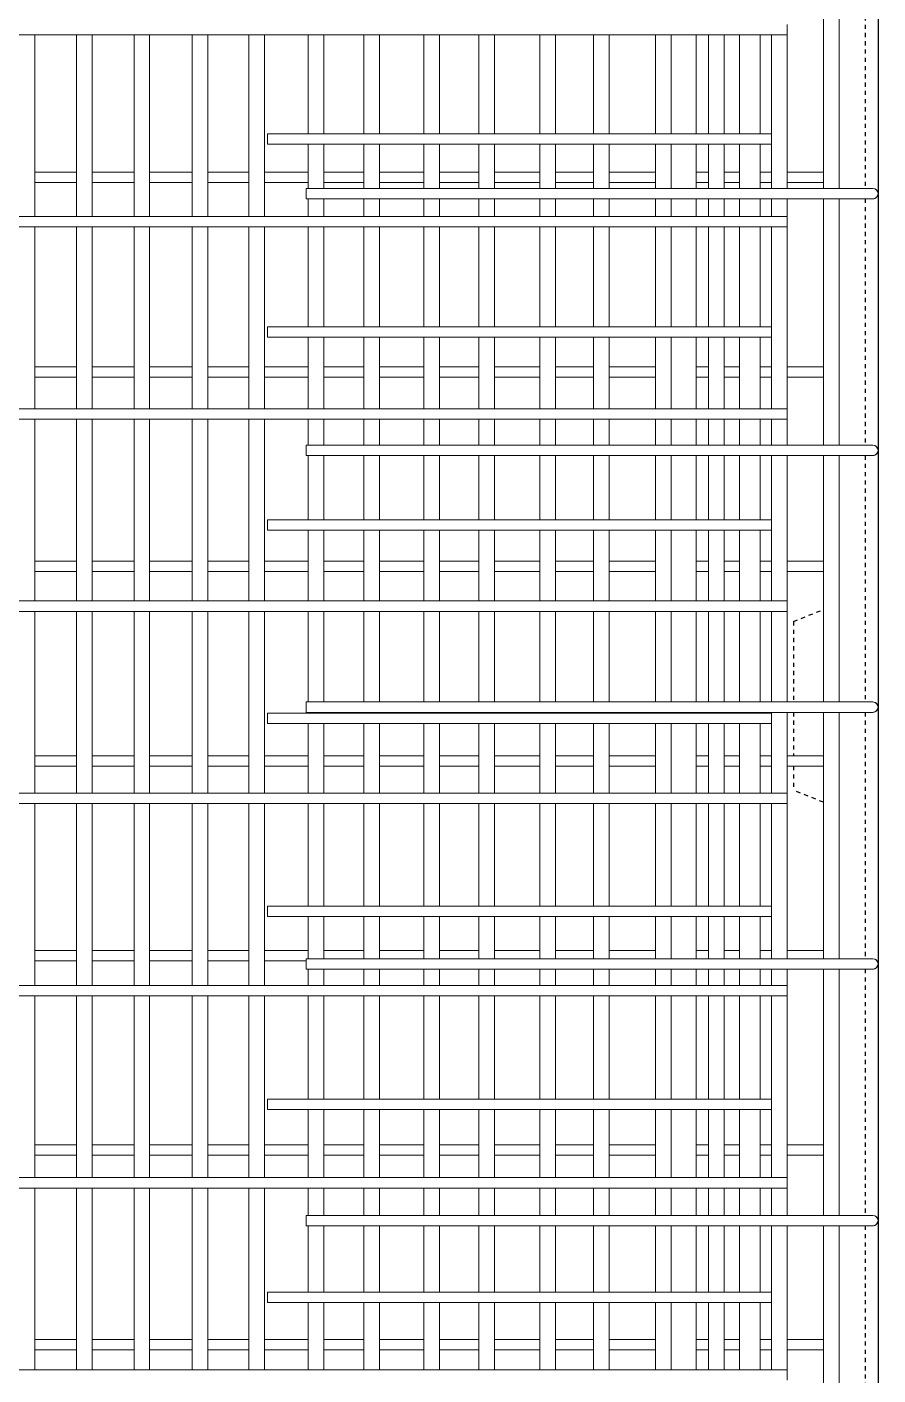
# Model space of a CAD drawing. Header units: millimetres. Extents: x -22025 to -1429, y -2879 to 29261.
# Drawn here: x -19590 to -18935, y 563 to 1601 of the extents above; entities that cross this region are included whole.
import ezdxf

# ---------------------------------------------------------------- set-up
doc = ezdxf.new("R2010")
doc.units = ezdxf.units.MM
doc.linetypes.add('Dash', pattern=[6.36, 3.18, -3.18])
for name, color, linetype, lineweight in [('A-WALL', 113, 'Continuous', 25), ('A-WALL-HDLN', 110, 'Dash', 25), ('S-RBAR', 171, 'Continuous', 18)]:
    doc.layers.add(name, color=color, linetype=linetype, lineweight=lineweight)

msp = doc.modelspace()

# ---------------------------------------------------------------- linework, layer by layer
at = {"layer": 'A-WALL'}
msp.add_line((-18934.5695, 2200), (-18934.5695, -445), dxfattribs=at)
at = {"layer": 'A-WALL-HDLN'}
for p, q in [((-18944.57208, 1666), (-18944.57208, 1476.33333)), ((-18944.57208, 1468.33333), (-18944.57208, 1278.66667)), ((-18944.57208, 1270.66667), (-18944.57208, 1081)), ((-18999.5695, 1142.99023), (-18976.5695, 1152.19023)), ((-18999.5695, 1142.99023), (-18999.5695, 1081)), ((-18999.5695, 1073), (-18999.5695, 1039.53518)), ((-18944.57208, 1073), (-18944.57208, 883.33333)), ((-18999.5695, 1031.53518), (-18999.5695, 1012.99023)), ((-18976.5695, 1003.79023), (-18999.5695, 1012.99023)), ((-18944.57208, 875.33333), (-18944.57208, 685.66667)), ((-18944.57208, 677.66667), (-18944.57208, 488))]:
    msp.add_line(p, q, dxfattribs=at)
at = {"layer": 'S-RBAR'}
for p, q in [((-18976.5695, 1476.33333), (-18976.5695, 1666)), ((-18964.5695, 1476.33333), (-18964.5695, 1666)), ((-19004.5695, 1602.67213), (-19004.5695, 1594.67213)), ((-19004.5695, 1594.67213), (-20178.38411, 1594.67213)), ((-19583.5695, 1454.68852), (-19583.5695, 1594.67213)), ((-19551.49257, 1454.68852), (-19551.49257, 1594.67213)), ((-19539.49257, 1454.68852), (-19539.49257, 1594.67213)), ((-19507.14093, 1454.68852), (-19507.14093, 1594.67213)), ((-19495.14093, 1454.68852), (-19495.14093, 1594.67213)), ((-19462.33873, 1454.68852), (-19462.33873, 1594.67213)), ((-19450.33873, 1454.68852), (-19450.33873, 1594.67213)), ((-19418.71235, 1454.68852), (-19418.71235, 1594.67213)), ((-19406.71235, 1454.68852), (-19406.71235, 1594.67213)), ((-19373.18488, 1518.41066), (-19373.18488, 1594.67213)), ((-19361.18488, 1518.41066), (-19361.18488, 1594.67213)), ((-19330.28378, 1518.41066), (-19330.28378, 1594.67213)), ((-19318.28378, 1518.41066), (-19318.28378, 1594.67213)), ((-19284.03104, 1518.41066), (-19284.03104, 1594.67213)), ((-19272.03104, 1518.41066), (-19272.03104, 1594.67213)), ((-19241.85521, 1518.41066), (-19241.85521, 1594.67213)), ((-19229.85521, 1518.41066), (-19229.85521, 1594.67213)), ((-19194.87719, 1518.41066), (-19194.87719, 1594.67213)), ((-19182.87719, 1518.41066), (-19182.87719, 1594.67213)), ((-19153.42664, 1518.41066), (-19153.42664, 1594.67213)), ((-19141.42664, 1518.41066), (-19141.42664, 1594.67213)), ((-19105.72334, 1518.41066), (-19105.72334, 1594.67213)), ((-19093.72334, 1518.41066), (-19093.72334, 1594.67213)), ((-19074.5695, 1518.41066), (-19074.5695, 1594.67213)), ((-19064.99807, 1518.41066), (-19064.99807, 1594.67213)), ((-19052.99807, 1518.41066), (-19052.99807, 1594.67213)), ((-19041.1607, 1518.41066), (-19041.1607, 1594.67213)), ((-19025.1607, 1518.41066), (-19025.1607, 1594.67213)), ((-19016.5695, 1476.33333), (-19016.5695, 1594.67213)), ((-19004.5695, 1476.33333), (-19004.5695, 1594.67213)), ((-19404.5695, 1518.41066), (-19044.5695, 1518.41066)), ((-19404.5695, 1510.41066), (-19404.5695, 1518.41066)), ((-19016.39903, 1518.41066), (-19044.5695, 1518.41066)), ((-19404.5695, 1510.41066), (-19044.5695, 1510.41066)), ((-19373.18488, 1476.33333), (-19373.18488, 1510.41066)), ((-19361.18488, 1476.33333), (-19361.18488, 1510.41066)), ((-19330.28378, 1476.33333), (-19330.28378, 1510.41066)), ((-19318.28378, 1476.33333), (-19318.28378, 1510.41066)), ((-19284.03104, 1476.33333), (-19284.03104, 1510.41066)), ((-19272.03104, 1476.33333), (-19272.03104, 1510.41066)), ((-19241.85521, 1476.33333), (-19241.85521, 1510.41066)), ((-19229.85521, 1476.33333), (-19229.85521, 1510.41066)), ((-19194.87719, 1476.33333), (-19194.87719, 1510.41066)), ((-19182.87719, 1476.33333), (-19182.87719, 1510.41066)), ((-19153.42664, 1476.33333), (-19153.42664, 1510.41066)), ((-19141.42664, 1476.33333), (-19141.42664, 1510.41066)), ((-19105.72334, 1476.33333), (-19105.72334, 1510.41066)), ((-19093.72334, 1476.33333), (-19093.72334, 1510.41066)), ((-19074.5695, 1476.33333), (-19074.5695, 1510.41066)), ((-19064.99807, 1476.33333), (-19064.99807, 1510.41066)), ((-19052.99807, 1476.33333), (-19052.99807, 1510.41066)), ((-19016.39903, 1510.41066), (-19044.5695, 1510.41066)), ((-19041.1607, 1476.33333), (-19041.1607, 1510.41066)), ((-19025.1607, 1476.33333), (-19025.1607, 1510.41066)), ((-19551.49257, 1488.88552), (-19583.5695, 1488.88552)), ((-19507.14093, 1488.88552), (-19539.49257, 1488.88552)), ((-19462.33873, 1488.88552), (-19495.14093, 1488.88552)), ((-19418.71235, 1488.88552), (-19450.33873, 1488.88552)), ((-19373.18488, 1488.88552), (-19406.71235, 1488.88552)), ((-19330.28378, 1488.88552), (-19361.18488, 1488.88552)), ((-19284.03104, 1488.88552), (-19318.28378, 1488.88552)), ((-19241.85521, 1488.88552), (-19272.03104, 1488.88552)), ((-19194.87719, 1488.88552), (-19229.85521, 1488.88552)), ((-19153.42664, 1488.88552), (-19182.87719, 1488.88552)), ((-19105.72334, 1488.88552), (-19141.42664, 1488.88552)), ((-19064.99807, 1488.88552), (-19074.5695, 1488.88552)), ((-19041.1607, 1488.88552), (-19052.99807, 1488.88552)), ((-19016.5695, 1488.88552), (-19025.1607, 1488.88552)), ((-18976.5695, 1488.88552), (-19004.5695, 1488.88552)), ((-19551.49257, 1480.88552), (-19583.5695, 1480.88552)), ((-19507.14093, 1480.88552), (-19539.49257, 1480.88552)), ((-19462.33873, 1480.88552), (-19495.14093, 1480.88552)), ((-19418.71235, 1480.88552), (-19450.33873, 1480.88552)), ((-19373.18488, 1480.88552), (-19406.71235, 1480.88552)), ((-19374.5695, 1476.33333), (-18958.5695, 1476.33333)), ((-19374.5695, 1468.33333), (-19374.5695, 1476.33333)), ((-19330.28378, 1480.88552), (-19361.18488, 1480.88552)), ((-19284.03104, 1480.88552), (-19318.28378, 1480.88552)), ((-19241.85521, 1480.88552), (-19272.03104, 1480.88552)), ((-19194.87719, 1480.88552), (-19229.85521, 1480.88552)), ((-19153.42664, 1480.88552), (-19182.87719, 1480.88552)), ((-19105.72334, 1480.88552), (-19141.42664, 1480.88552)), ((-19064.99807, 1480.88552), (-19074.5695, 1480.88552)), ((-19041.1607, 1480.88552), (-19052.99807, 1480.88552)), ((-19016.5695, 1480.88552), (-19025.1607, 1480.88552)), ((-18976.5695, 1480.88552), (-19004.5695, 1480.88552)), ((-18938.5695, 1476.33333), (-18958.5695, 1476.33333)), ((-19374.5695, 1468.33333), (-18958.5695, 1468.33333)), ((-19373.18488, 1454.68852), (-19373.18488, 1468.33333)), ((-19361.18488, 1454.68852), (-19361.18488, 1468.33333)), ((-19330.28378, 1454.68852), (-19330.28378, 1468.33333)), ((-19318.28378, 1454.68852), (-19318.28378, 1468.33333)), ((-19284.03104, 1454.68852), (-19284.03104, 1468.33333)), ((-19272.03104, 1454.68852), (-19272.03104, 1468.33333)), ((-19241.85521, 1454.68852), (-19241.85521, 1468.33333)), ((-19229.85521, 1454.68852), (-19229.85521, 1468.33333)), ((-19194.87719, 1454.68852), (-19194.87719, 1468.33333)), ((-19182.87719, 1454.68852), (-19182.87719, 1468.33333)), ((-19153.42664, 1454.68852), (-19153.42664, 1468.33333)), ((-19141.42664, 1454.68852), (-19141.42664, 1468.33333)), ((-19105.72334, 1454.68852), (-19105.72334, 1468.33333)), ((-19093.72334, 1454.68852), (-19093.72334, 1468.33333)), ((-19074.5695, 1454.68852), (-19074.5695, 1468.33333)), ((-19064.99807, 1454.68852), (-19064.99807, 1468.33333)), ((-19052.99807, 1454.68852), (-19052.99807, 1468.33333)), ((-19041.1607, 1454.68852), (-19041.1607, 1468.33333)), ((-19025.1607, 1454.68852), (-19025.1607, 1468.33333)), ((-19016.5695, 1454.68852), (-19016.5695, 1468.33333)), ((-19004.5695, 1454.68852), (-19004.5695, 1468.33333)), ((-18976.5695, 1278.66667), (-18976.5695, 1468.33333)), ((-18964.5695, 1278.66667), (-18964.5695, 1468.33333)), ((-18938.5695, 1468.33333), (-18958.5695, 1468.33333)), ((-19004.5695, 1454.68852), (-20178.38411, 1454.68852)), ((-19004.5695, 1454.68852), (-19004.5695, 1446.68852)), ((-19004.5695, 1446.68852), (-20178.38411, 1446.68852)), ((-19583.5695, 1306.70492), (-19583.5695, 1446.68852)), ((-19551.49257, 1306.70492), (-19551.49257, 1446.68852)), ((-19539.49257, 1306.70492), (-19539.49257, 1446.68852)), ((-19507.14093, 1306.70492), (-19507.14093, 1446.68852)), ((-19495.14093, 1306.70492), (-19495.14093, 1446.68852)), ((-19462.33873, 1306.70492), (-19462.33873, 1446.68852)), ((-19450.33873, 1306.70492), (-19450.33873, 1446.68852)), ((-19418.71235, 1306.70492), (-19418.71235, 1446.68852)), ((-19406.71235, 1306.70492), (-19406.71235, 1446.68852)), ((-19373.18488, 1369.76953), (-19373.18488, 1446.68852)), ((-19361.18488, 1369.76953), (-19361.18488, 1446.68852)), ((-19330.28378, 1369.76953), (-19330.28378, 1446.68852)), ((-19318.28378, 1369.76953), (-19318.28378, 1446.68852)), ((-19284.03104, 1369.76953), (-19284.03104, 1446.68852)), ((-19272.03104, 1369.76953), (-19272.03104, 1446.68852)), ((-19241.85521, 1369.76953), (-19241.85521, 1446.68852)), ((-19229.85521, 1369.76953), (-19229.85521, 1446.68852)), ((-19194.87719, 1369.76953), (-19194.87719, 1446.68852)), ((-19182.87719, 1369.76953), (-19182.87719, 1446.68852)), ((-19153.42664, 1369.76953), (-19153.42664, 1446.68852)), ((-19141.42664, 1369.76953), (-19141.42664, 1446.68852)), ((-19105.72334, 1369.76953), (-19105.72334, 1446.68852)), ((-19093.72334, 1369.76953), (-19093.72334, 1446.68852)), ((-19074.5695, 1369.76953), (-19074.5695, 1446.68852)), ((-19064.99807, 1369.76953), (-19064.99807, 1446.68852)), ((-19052.99807, 1369.76953), (-19052.99807, 1446.68852)), ((-19041.1607, 1369.76953), (-19041.1607, 1446.68852)), ((-19025.1607, 1369.76953), (-19025.1607, 1446.68852)), ((-19016.5695, 1306.70492), (-19016.5695, 1446.68852)), ((-19004.5695, 1306.70492), (-19004.5695, 1446.68852)), ((-19404.5695, 1369.76953), (-19044.5695, 1369.76953)), ((-19404.5695, 1361.76953), (-19404.5695, 1369.76953)), ((-19404.5695, 1361.76953), (-19044.5695, 1361.76953)), ((-19373.18488, 1306.70492), (-19373.18488, 1361.76953)), ((-19361.18488, 1306.70492), (-19361.18488, 1361.76953)), ((-19330.28378, 1306.70492), (-19330.28378, 1361.76953)), ((-19318.28378, 1306.70492), (-19318.28378, 1361.76953)), ((-19284.03104, 1306.70492), (-19284.03104, 1361.76953)), ((-19272.03104, 1306.70492), (-19272.03104, 1361.76953)), ((-19241.85521, 1306.70492), (-19241.85521, 1361.76953)), ((-19229.85521, 1306.70492), (-19229.85521, 1361.76953)), ((-19194.87719, 1306.70492), (-19194.87719, 1361.76953)), ((-19182.87719, 1306.70492), (-19182.87719, 1361.76953)), ((-19153.42664, 1306.70492), (-19153.42664, 1361.76953)), ((-19141.42664, 1306.70492), (-19141.42664, 1361.76953)), ((-19105.72334, 1306.70492), (-19105.72334, 1361.76953)), ((-19093.72334, 1306.70492), (-19093.72334, 1361.76953)), ((-19074.5695, 1306.70492), (-19074.5695, 1361.76953)), ((-19064.99807, 1306.70492), (-19064.99807, 1361.76953)), ((-19052.99807, 1306.70492), (-19052.99807, 1361.76953)), ((-19016.39903, 1369.76953), (-19044.5695, 1369.76953)), ((-19016.39903, 1361.76953), (-19044.5695, 1361.76953)), ((-19041.1607, 1306.70492), (-19041.1607, 1361.76953)), ((-19025.1607, 1306.70492), (-19025.1607, 1361.76953)), ((-19551.49257, 1339.10207), (-19583.5695, 1339.10207)), ((-19507.14093, 1339.10207), (-19539.49257, 1339.10207)), ((-19462.33873, 1339.10207), (-19495.14093, 1339.10207)), ((-19418.71235, 1339.10207), (-19450.33873, 1339.10207)), ((-19373.18488, 1339.10207), (-19406.71235, 1339.10207)), ((-19330.28378, 1339.10207), (-19361.18488, 1339.10207)), ((-19284.03104, 1339.10207), (-19318.28378, 1339.10207)), ((-19241.85521, 1339.10207), (-19272.03104, 1339.10207)), ((-19194.87719, 1339.10207), (-19229.85521, 1339.10207)), ((-19153.42664, 1339.10207), (-19182.87719, 1339.10207)), ((-19105.72334, 1339.10207), (-19141.42664, 1339.10207)), ((-19064.99807, 1339.10207), (-19074.5695, 1339.10207)), ((-19041.1607, 1339.10207), (-19052.99807, 1339.10207)), ((-19016.5695, 1339.10207), (-19025.1607, 1339.10207)), ((-18976.5695, 1339.10207), (-19004.5695, 1339.10207)), ((-19551.49257, 1331.10207), (-19583.5695, 1331.10207)), ((-19507.14093, 1331.10207), (-19539.49257, 1331.10207)), ((-19462.33873, 1331.10207), (-19495.14093, 1331.10207)), ((-19418.71235, 1331.10207), (-19450.33873, 1331.10207)), ((-19373.18488, 1331.10207), (-19406.71235, 1331.10207)), ((-19330.28378, 1331.10207), (-19361.18488, 1331.10207)), ((-19284.03104, 1331.10207), (-19318.28378, 1331.10207)), ((-19241.85521, 1331.10207), (-19272.03104, 1331.10207)), ((-19194.87719, 1331.10207), (-19229.85521, 1331.10207)), ((-19153.42664, 1331.10207), (-19182.87719, 1331.10207)), ((-19105.72334, 1331.10207), (-19141.42664, 1331.10207)), ((-19064.99807, 1331.10207), (-19074.5695, 1331.10207)), ((-19041.1607, 1331.10207), (-19052.99807, 1331.10207)), ((-19016.5695, 1331.10207), (-19025.1607, 1331.10207)), ((-18976.5695, 1331.10207), (-19004.5695, 1331.10207)), ((-19004.5695, 1306.70492), (-20178.38411, 1306.70492)), ((-19004.5695, 1298.70492), (-20178.38411, 1298.70492)), ((-19583.5695, 1158.72131), (-19583.5695, 1298.70492)), ((-19551.49257, 1158.72131), (-19551.49257, 1298.70492)), ((-19539.49257, 1158.72131), (-19539.49257, 1298.70492)), ((-19507.14093, 1158.72131), (-19507.14093, 1298.70492)), ((-19495.14093, 1158.72131), (-19495.14093, 1298.70492)), ((-19462.33873, 1158.72131), (-19462.33873, 1298.70492)), ((-19450.33873, 1158.72131), (-19450.33873, 1298.70492)), ((-19418.71235, 1158.72131), (-19418.71235, 1298.70492)), ((-19406.71235, 1158.72131), (-19406.71235, 1298.70492)), ((-19373.18488, 1278.66667), (-19373.18488, 1298.70492)), ((-19361.18488, 1278.66667), (-19361.18488, 1298.70492)), ((-19330.28378, 1278.66667), (-19330.28378, 1298.70492)), ((-19318.28378, 1278.66667), (-19318.28378, 1298.70492)), ((-19284.03104, 1278.66667), (-19284.03104, 1298.70492)), ((-19272.03104, 1278.66667), (-19272.03104, 1298.70492)), ((-19241.85521, 1278.66667), (-19241.85521, 1298.70492)), ((-19229.85521, 1278.66667), (-19229.85521, 1298.70492)), ((-19194.87719, 1278.66667), (-19194.87719, 1298.70492)), ((-19182.87719, 1278.66667), (-19182.87719, 1298.70492)), ((-19153.42664, 1278.66667), (-19153.42664, 1298.70492)), ((-19141.42664, 1278.66667), (-19141.42664, 1298.70492)), ((-19105.72334, 1278.66667), (-19105.72334, 1298.70492)), ((-19093.72334, 1278.66667), (-19093.72334, 1298.70492)), ((-19074.5695, 1278.66667), (-19074.5695, 1298.70492)), ((-19064.99807, 1278.66667), (-19064.99807, 1298.70492)), ((-19052.99807, 1278.66667), (-19052.99807, 1298.70492)), ((-19041.1607, 1278.66667), (-19041.1607, 1298.70492)), ((-19025.1607, 1278.66667), (-19025.1607, 1298.70492)), ((-19016.5695, 1278.66667), (-19016.5695, 1298.70492)), ((-19004.5695, 1306.70492), (-19004.5695, 1298.70492)), ((-19004.5695, 1278.66667), (-19004.5695, 1298.70492)), ((-19374.5695, 1278.66667), (-18958.5695, 1278.66667)), ((-19374.5695, 1270.66667), (-19374.5695, 1278.66667)), ((-18938.5695, 1278.66667), (-18958.5695, 1278.66667)), ((-19374.5695, 1270.66667), (-18958.5695, 1270.66667)), ((-19373.18488, 1221.1284), (-19373.18488, 1270.66667)), ((-19361.18488, 1221.1284), (-19361.18488, 1270.66667)), ((-19330.28378, 1221.1284), (-19330.28378, 1270.66667)), ((-19318.28378, 1221.1284), (-19318.28378, 1270.66667)), ((-19284.03104, 1221.1284), (-19284.03104, 1270.66667)), ((-19272.03104, 1221.1284), (-19272.03104, 1270.66667)), ((-19241.85521, 1221.1284), (-19241.85521, 1270.66667)), ((-19229.85521, 1221.1284), (-19229.85521, 1270.66667)), ((-19194.87719, 1221.1284), (-19194.87719, 1270.66667)), ((-19182.87719, 1221.1284), (-19182.87719, 1270.66667)), ((-19153.42664, 1221.1284), (-19153.42664, 1270.66667)), ((-19141.42664, 1221.1284), (-19141.42664, 1270.66667)), ((-19105.72334, 1221.1284), (-19105.72334, 1270.66667)), ((-19093.72334, 1221.1284), (-19093.72334, 1270.66667)), ((-19074.5695, 1221.1284), (-19074.5695, 1270.66667)), ((-19064.99807, 1221.1284), (-19064.99807, 1270.66667)), ((-19052.99807, 1221.1284), (-19052.99807, 1270.66667)), ((-19041.1607, 1221.1284), (-19041.1607, 1270.66667)), ((-19025.1607, 1221.1284), (-19025.1607, 1270.66667)), ((-19016.5695, 1158.72131), (-19016.5695, 1270.66667)), ((-19004.5695, 1158.72131), (-19004.5695, 1270.66667)), ((-18976.5695, 1081), (-18976.5695, 1270.66667)), ((-18964.5695, 1081), (-18964.5695, 1270.66667)), ((-18938.5695, 1270.66667), (-18958.5695, 1270.66667)), ((-19404.5695, 1221.1284), (-19044.5695, 1221.1284)), ((-19404.5695, 1213.1284), (-19404.5695, 1221.1284)), ((-19016.39903, 1221.1284), (-19044.5695, 1221.1284)), ((-19404.5695, 1213.1284), (-19044.5695, 1213.1284)), ((-19373.18488, 1158.72131), (-19373.18488, 1213.1284)), ((-19361.18488, 1158.72131), (-19361.18488, 1213.1284)), ((-19330.28378, 1158.72131), (-19330.28378, 1213.1284)), ((-19318.28378, 1158.72131), (-19318.28378, 1213.1284)), ((-19284.03104, 1158.72131), (-19284.03104, 1213.1284)), ((-19272.03104, 1158.72131), (-19272.03104, 1213.1284)), ((-19241.85521, 1158.72131), (-19241.85521, 1213.1284)), ((-19229.85521, 1158.72131), (-19229.85521, 1213.1284)), ((-19194.87719, 1158.72131), (-19194.87719, 1213.1284)), ((-19182.87719, 1158.72131), (-19182.87719, 1213.1284)), ((-19153.42664, 1158.72131), (-19153.42664, 1213.1284)), ((-19141.42664, 1158.72131), (-19141.42664, 1213.1284)), ((-19105.72334, 1158.72131), (-19105.72334, 1213.1284)), ((-19093.72334, 1158.72131), (-19093.72334, 1213.1284)), ((-19074.5695, 1158.72131), (-19074.5695, 1213.1284)), ((-19064.99807, 1158.72131), (-19064.99807, 1213.1284)), ((-19052.99807, 1158.72131), (-19052.99807, 1213.1284)), ((-19016.39903, 1213.1284), (-19044.5695, 1213.1284)), ((-19041.1607, 1158.72131), (-19041.1607, 1213.1284)), ((-19025.1607, 1158.72131), (-19025.1607, 1213.1284)), ((-19551.49257, 1189.31863), (-19583.5695, 1189.31863)), ((-19507.14093, 1189.31863), (-19539.49257, 1189.31863)), ((-19462.33873, 1189.31863), (-19495.14093, 1189.31863)), ((-19418.71235, 1189.31863), (-19450.33873, 1189.31863)), ((-19373.18488, 1189.31863), (-19406.71235, 1189.31863)), ((-19330.28378, 1189.31863), (-19361.18488, 1189.31863)), ((-19284.03104, 1189.31863), (-19318.28378, 1189.31863)), ((-19241.85521, 1189.31863), (-19272.03104, 1189.31863)), ((-19194.87719, 1189.31863), (-19229.85521, 1189.31863)), ((-19153.42664, 1189.31863), (-19182.87719, 1189.31863)), ((-19105.72334, 1189.31863), (-19141.42664, 1189.31863)), ((-19064.99807, 1189.31863), (-19074.5695, 1189.31863)), ((-19041.1607, 1189.31863), (-19052.99807, 1189.31863)), ((-19016.5695, 1189.31863), (-19025.1607, 1189.31863)), ((-18976.5695, 1189.31863), (-19004.5695, 1189.31863)), ((-19551.49257, 1181.31863), (-19583.5695, 1181.31863)), ((-19507.14093, 1181.31863), (-19539.49257, 1181.31863)), ((-19462.33873, 1181.31863), (-19495.14093, 1181.31863)), ((-19418.71235, 1181.31863), (-19450.33873, 1181.31863)), ((-19373.18488, 1181.31863), (-19406.71235, 1181.31863)), ((-19330.28378, 1181.31863), (-19361.18488, 1181.31863)), ((-19284.03104, 1181.31863), (-19318.28378, 1181.31863)), ((-19241.85521, 1181.31863), (-19272.03104, 1181.31863)), ((-19194.87719, 1181.31863), (-19229.85521, 1181.31863)), ((-19153.42664, 1181.31863), (-19182.87719, 1181.31863)), ((-19105.72334, 1181.31863), (-19141.42664, 1181.31863)), ((-19064.99807, 1181.31863), (-19074.5695, 1181.31863)), ((-19041.1607, 1181.31863), (-19052.99807, 1181.31863)), ((-19016.5695, 1181.31863), (-19025.1607, 1181.31863)), ((-18976.5695, 1181.31863), (-19004.5695, 1181.31863)), ((-19004.5695, 1158.72131), (-20178.38411, 1158.72131)), ((-19004.5695, 1158.72131), (-19004.5695, 1150.72131)), ((-19004.5695, 1150.72131), (-20178.38411, 1150.72131)), ((-19583.5695, 1010.7377), (-19583.5695, 1150.72131)), ((-19551.49257, 1010.7377), (-19551.49257, 1150.72131)), ((-19539.49257, 1010.7377), (-19539.49257, 1150.72131)), ((-19507.14093, 1010.7377), (-19507.14093, 1150.72131)), ((-19495.14093, 1010.7377), (-19495.14093, 1150.72131)), ((-19462.33873, 1010.7377), (-19462.33873, 1150.72131)), ((-19450.33873, 1010.7377), (-19450.33873, 1150.72131)), ((-19418.71235, 1010.7377), (-19418.71235, 1150.72131)), ((-19406.71235, 1010.7377), (-19406.71235, 1150.72131)), ((-19373.18488, 1081), (-19373.18488, 1150.72131)), ((-19361.18488, 1081), (-19361.18488, 1150.72131)), ((-19330.28378, 1081), (-19330.28378, 1150.72131)), ((-19318.28378, 1081), (-19318.28378, 1150.72131)), ((-19284.03104, 1081), (-19284.03104, 1150.72131)), ((-19272.03104, 1081), (-19272.03104, 1150.72131)), ((-19241.85521, 1081), (-19241.85521, 1150.72131)), ((-19229.85521, 1081), (-19229.85521, 1150.72131)), ((-19194.87719, 1081), (-19194.87719, 1150.72131)), ((-19182.87719, 1081), (-19182.87719, 1150.72131)), ((-19153.42664, 1081), (-19153.42664, 1150.72131)), ((-19141.42664, 1081), (-19141.42664, 1150.72131)), ((-19105.72334, 1081), (-19105.72334, 1150.72131)), ((-19093.72334, 1081), (-19093.72334, 1150.72131)), ((-19074.5695, 1081), (-19074.5695, 1150.72131)), ((-19064.99807, 1081), (-19064.99807, 1150.72131)), ((-19052.99807, 1081), (-19052.99807, 1150.72131)), ((-19041.1607, 1081), (-19041.1607, 1150.72131)), ((-19025.1607, 1081), (-19025.1607, 1150.72131)), ((-19016.5695, 1081), (-19016.5695, 1150.72131)), ((-19004.5695, 1081), (-19004.5695, 1150.72131)), ((-19374.5695, 1081), (-18958.5695, 1081)), ((-19374.5695, 1073), (-19374.5695, 1081)), ((-18938.5695, 1081), (-18958.5695, 1081)), ((-19404.5695, 1072.48728), (-19044.5695, 1072.48728)), ((-19404.5695, 1064.48728), (-19404.5695, 1072.48728)), ((-19374.5695, 1073), (-18958.5695, 1073)), ((-19016.39903, 1072.48728), (-19044.5695, 1072.48728)), ((-19016.5695, 1010.7377), (-19016.5695, 1073)), ((-19004.5695, 1010.7377), (-19004.5695, 1073)), ((-18976.5695, 883.33333), (-18976.5695, 1073)), ((-18964.5695, 883.33333), (-18964.5695, 1073)), ((-18938.5695, 1073), (-18958.5695, 1073)), ((-19404.5695, 1064.48728), (-19044.5695, 1064.48728)), ((-19373.18488, 1010.7377), (-19373.18488, 1064.48728)), ((-19361.18488, 1010.7377), (-19361.18488, 1064.48728)), ((-19330.28378, 1010.7377), (-19330.28378, 1064.48728)), ((-19318.28378, 1010.7377), (-19318.28378, 1064.48728)), ((-19284.03104, 1010.7377), (-19284.03104, 1064.48728)), ((-19272.03104, 1010.7377), (-19272.03104, 1064.48728)), ((-19241.85521, 1010.7377), (-19241.85521, 1064.48728)), ((-19229.85521, 1010.7377), (-19229.85521, 1064.48728)), ((-19194.87719, 1010.7377), (-19194.87719, 1064.48728)), ((-19182.87719, 1010.7377), (-19182.87719, 1064.48728)), ((-19153.42664, 1010.7377), (-19153.42664, 1064.48728)), ((-19141.42664, 1010.7377), (-19141.42664, 1064.48728)), ((-19105.72334, 1010.7377), (-19105.72334, 1064.48728)), ((-19093.72334, 1010.7377), (-19093.72334, 1064.48728)), ((-19074.5695, 1010.7377), (-19074.5695, 1064.48728)), ((-19064.99807, 1010.7377), (-19064.99807, 1064.48728)), ((-19052.99807, 1010.7377), (-19052.99807, 1064.48728)), ((-19016.39903, 1064.48728), (-19044.5695, 1064.48728)), ((-19041.1607, 1010.7377), (-19041.1607, 1064.48728)), ((-19025.1607, 1010.7377), (-19025.1607, 1064.48728)), ((-19551.49257, 1039.53518), (-19583.5695, 1039.53518)), ((-19507.14093, 1039.53518), (-19539.49257, 1039.53518)), ((-19462.33873, 1039.53518), (-19495.14093, 1039.53518)), ((-19418.71235, 1039.53518), (-19450.33873, 1039.53518)), ((-19373.18488, 1039.53518), (-19406.71235, 1039.53518)), ((-19330.28378, 1039.53518), (-19361.18488, 1039.53518)), ((-19284.03104, 1039.53518), (-19318.28378, 1039.53518)), ((-19241.85521, 1039.53518), (-19272.03104, 1039.53518)), ((-19194.87719, 1039.53518), (-19229.85521, 1039.53518)), ((-19153.42664, 1039.53518), (-19182.87719, 1039.53518)), ((-19105.72334, 1039.53518), (-19141.42664, 1039.53518)), ((-19064.99807, 1039.53518), (-19074.5695, 1039.53518)), ((-19041.1607, 1039.53518), (-19052.99807, 1039.53518)), ((-19016.5695, 1039.53518), (-19025.1607, 1039.53518)), ((-18976.5695, 1039.53518), (-19004.5695, 1039.53518)), ((-19551.49257, 1031.53518), (-19583.5695, 1031.53518)), ((-19507.14093, 1031.53518), (-19539.49257, 1031.53518)), ((-19462.33873, 1031.53518), (-19495.14093, 1031.53518)), ((-19418.71235, 1031.53518), (-19450.33873, 1031.53518)), ((-19373.18488, 1031.53518), (-19406.71235, 1031.53518)), ((-19330.28378, 1031.53518), (-19361.18488, 1031.53518)), ((-19284.03104, 1031.53518), (-19318.28378, 1031.53518)), ((-19241.85521, 1031.53518), (-19272.03104, 1031.53518)), ((-19194.87719, 1031.53518), (-19229.85521, 1031.53518)), ((-19153.42664, 1031.53518), (-19182.87719, 1031.53518)), ((-19105.72334, 1031.53518), (-19141.42664, 1031.53518)), ((-19064.99807, 1031.53518), (-19074.5695, 1031.53518)), ((-19041.1607, 1031.53518), (-19052.99807, 1031.53518)), ((-19016.5695, 1031.53518), (-19025.1607, 1031.53518)), ((-18976.5695, 1031.53518), (-19004.5695, 1031.53518)), ((-19004.5695, 1010.7377), (-20178.38411, 1010.7377)), ((-19004.5695, 1010.7377), (-19004.5695, 1002.7377)), ((-19004.5695, 1002.7377), (-20178.38411, 1002.7377)), ((-19583.5695, 862.7541), (-19583.5695, 1002.7377)), ((-19551.49257, 862.7541), (-19551.49257, 1002.7377)), ((-19539.49257, 862.7541), (-19539.49257, 1002.7377)), ((-19507.14093, 862.7541), (-19507.14093, 1002.7377)), ((-19495.14093, 862.7541), (-19495.14093, 1002.7377)), ((-19462.33873, 862.7541), (-19462.33873, 1002.7377)), ((-19450.33873, 862.7541), (-19450.33873, 1002.7377)), ((-19418.71235, 862.7541), (-19418.71235, 1002.7377)), ((-19406.71235, 862.7541), (-19406.71235, 1002.7377)), ((-19373.18488, 923.84615), (-19373.18488, 1002.7377)), ((-19361.18488, 923.84615), (-19361.18488, 1002.7377)), ((-19330.28378, 923.84615), (-19330.28378, 1002.7377)), ((-19318.28378, 923.84615), (-19318.28378, 1002.7377)), ((-19284.03104, 923.84615), (-19284.03104, 1002.7377)), ((-19272.03104, 923.84615), (-19272.03104, 1002.7377)), ((-19241.85521, 923.84615), (-19241.85521, 1002.7377)), ((-19229.85521, 923.84615), (-19229.85521, 1002.7377)), ((-19194.87719, 923.84615), (-19194.87719, 1002.7377)), ((-19182.87719, 923.84615), (-19182.87719, 1002.7377)), ((-19153.42664, 923.84615), (-19153.42664, 1002.7377)), ((-19141.42664, 923.84615), (-19141.42664, 1002.7377)), ((-19105.72334, 923.84615), (-19105.72334, 1002.7377)), ((-19093.72334, 923.84615), (-19093.72334, 1002.7377)), ((-19074.5695, 923.84615), (-19074.5695, 1002.7377)), ((-19064.99807, 923.84615), (-19064.99807, 1002.7377)), ((-19052.99807, 923.84615), (-19052.99807, 1002.7377)), ((-19041.1607, 923.84615), (-19041.1607, 1002.7377)), ((-19025.1607, 923.84615), (-19025.1607, 1002.7377)), ((-19016.5695, 883.33333), (-19016.5695, 1002.7377)), ((-19004.5695, 883.33333), (-19004.5695, 1002.7377)), ((-19404.5695, 923.84615), (-19044.5695, 923.84615)), ((-19404.5695, 915.84615), (-19404.5695, 923.84615)), ((-19016.39903, 923.84615), (-19044.5695, 923.84615)), ((-19404.5695, 915.84615), (-19044.5695, 915.84615)), ((-19373.18488, 883.33333), (-19373.18488, 915.84615)), ((-19361.18488, 883.33333), (-19361.18488, 915.84615)), ((-19330.28378, 883.33333), (-19330.28378, 915.84615)), ((-19318.28378, 883.33333), (-19318.28378, 915.84615)), ((-19284.03104, 883.33333), (-19284.03104, 915.84615)), ((-19272.03104, 883.33333), (-19272.03104, 915.84615)), ((-19241.85521, 883.33333), (-19241.85521, 915.84615)), ((-19229.85521, 883.33333), (-19229.85521, 915.84615)), ((-19194.87719, 883.33333), (-19194.87719, 915.84615)), ((-19182.87719, 883.33333), (-19182.87719, 915.84615)), ((-19153.42664, 883.33333), (-19153.42664, 915.84615)), ((-19141.42664, 883.33333), (-19141.42664, 915.84615)), ((-19105.72334, 883.33333), (-19105.72334, 915.84615)), ((-19093.72334, 883.33333), (-19093.72334, 915.84615)), ((-19074.5695, 883.33333), (-19074.5695, 915.84615)), ((-19064.99807, 883.33333), (-19064.99807, 915.84615)), ((-19052.99807, 883.33333), (-19052.99807, 915.84615)), ((-19016.39903, 915.84615), (-19044.5695, 915.84615)), ((-19041.1607, 883.33333), (-19041.1607, 915.84615)), ((-19025.1607, 883.33333), (-19025.1607, 915.84615)), ((-19551.49257, 889.75173), (-19583.5695, 889.75173)), ((-19507.14093, 889.75173), (-19539.49257, 889.75173)), ((-19462.33873, 889.75173), (-19495.14093, 889.75173)), ((-19418.71235, 889.75173), (-19450.33873, 889.75173)), ((-19373.18488, 889.75173), (-19406.71235, 889.75173)), ((-19374.5695, 883.33333), (-18958.5695, 883.33333)), ((-19374.5695, 875.33333), (-19374.5695, 883.33333)), ((-19330.28378, 889.75173), (-19361.18488, 889.75173)), ((-19284.03104, 889.75173), (-19318.28378, 889.75173)), ((-19241.85521, 889.75173), (-19272.03104, 889.75173)), ((-19194.87719, 889.75173), (-19229.85521, 889.75173)), ((-19153.42664, 889.75173), (-19182.87719, 889.75173)), ((-19105.72334, 889.75173), (-19141.42664, 889.75173)), ((-19064.99807, 889.75173), (-19074.5695, 889.75173)), ((-19041.1607, 889.75173), (-19052.99807, 889.75173)), ((-19016.5695, 889.75173), (-19025.1607, 889.75173)), ((-18976.5695, 889.75173), (-19004.5695, 889.75173)), ((-18938.5695, 883.33333), (-18958.5695, 883.33333)), ((-19551.49257, 881.75173), (-19583.5695, 881.75173)), ((-19507.14093, 881.75173), (-19539.49257, 881.75173)), ((-19462.33873, 881.75173), (-19495.14093, 881.75173)), ((-19418.71235, 881.75173), (-19450.33873, 881.75173)), ((-19374.5695, 881.75173), (-19406.71235, 881.75173)), ((-19374.5695, 875.33333), (-18958.5695, 875.33333)), ((-19373.18488, 862.7541), (-19373.18488, 875.33333)), ((-19361.18488, 862.7541), (-19361.18488, 875.33333)), ((-19330.28378, 862.7541), (-19330.28378, 875.33333)), ((-19318.28378, 862.7541), (-19318.28378, 875.33333)), ((-19284.03104, 862.7541), (-19284.03104, 875.33333)), ((-19272.03104, 862.7541), (-19272.03104, 875.33333)), ((-19241.85521, 862.7541), (-19241.85521, 875.33333)), ((-19229.85521, 862.7541), (-19229.85521, 875.33333)), ((-19194.87719, 862.7541), (-19194.87719, 875.33333)), ((-19182.87719, 862.7541), (-19182.87719, 875.33333)), ((-19153.42664, 862.7541), (-19153.42664, 875.33333)), ((-19141.42664, 862.7541), (-19141.42664, 875.33333)), ((-19105.72334, 862.7541), (-19105.72334, 875.33333)), ((-19093.72334, 862.7541), (-19093.72334, 875.33333)), ((-19074.5695, 862.7541), (-19074.5695, 875.33333)), ((-19064.99807, 862.7541), (-19064.99807, 875.33333)), ((-19052.99807, 862.7541), (-19052.99807, 875.33333)), ((-19041.1607, 862.7541), (-19041.1607, 875.33333)), ((-19025.1607, 862.7541), (-19025.1607, 875.33333)), ((-19016.5695, 862.7541), (-19016.5695, 875.33333)), ((-19004.5695, 862.7541), (-19004.5695, 875.33333)), ((-18976.5695, 685.66667), (-18976.5695, 875.33333)), ((-18964.5695, 685.66667), (-18964.5695, 875.33333)), ((-18938.5695, 875.33333), (-18958.5695, 875.33333)), ((-19004.5695, 862.7541), (-20178.38411, 862.7541)), ((-19004.5695, 862.7541), (-19004.5695, 854.7541)), ((-19004.5695, 854.7541), (-20178.38411, 854.7541)), ((-19583.5695, 714.77049), (-19583.5695, 854.7541)), ((-19551.49257, 714.77049), (-19551.49257, 854.7541)), ((-19539.49257, 714.77049), (-19539.49257, 854.7541)), ((-19507.14093, 714.77049), (-19507.14093, 854.7541)), ((-19495.14093, 714.77049), (-19495.14093, 854.7541)), ((-19462.33873, 714.77049), (-19462.33873, 854.7541)), ((-19450.33873, 714.77049), (-19450.33873, 854.7541)), ((-19418.71235, 714.77049), (-19418.71235, 854.7541)), ((-19406.71235, 714.77049), (-19406.71235, 854.7541)), ((-19373.18488, 775.20502), (-19373.18488, 854.7541)), ((-19361.18488, 775.20502), (-19361.18488, 854.7541)), ((-19330.28378, 775.20502), (-19330.28378, 854.7541)), ((-19318.28378, 775.20502), (-19318.28378, 854.7541)), ((-19284.03104, 775.20502), (-19284.03104, 854.7541)), ((-19272.03104, 775.20502), (-19272.03104, 854.7541)), ((-19241.85521, 775.20502), (-19241.85521, 854.7541)), ((-19229.85521, 775.20502), (-19229.85521, 854.7541)), ((-19194.87719, 775.20502), (-19194.87719, 854.7541)), ((-19182.87719, 775.20502), (-19182.87719, 854.7541)), ((-19153.42664, 775.20502), (-19153.42664, 854.7541)), ((-19141.42664, 775.20502), (-19141.42664, 854.7541)), ((-19105.72334, 775.20502), (-19105.72334, 854.7541)), ((-19093.72334, 775.20502), (-19093.72334, 854.7541)), ((-19074.5695, 775.20502), (-19074.5695, 854.7541)), ((-19064.99807, 775.20502), (-19064.99807, 854.7541)), ((-19052.99807, 775.20502), (-19052.99807, 854.7541)), ((-19041.1607, 775.20502), (-19041.1607, 854.7541)), ((-19025.1607, 775.20502), (-19025.1607, 854.7541)), ((-19016.5695, 714.77049), (-19016.5695, 854.7541)), ((-19004.5695, 714.77049), (-19004.5695, 854.7541)), ((-19404.5695, 775.20502), (-19044.5695, 775.20502)), ((-19404.5695, 767.20502), (-19404.5695, 775.20502)), ((-19016.39903, 775.20502), (-19044.5695, 775.20502)), ((-19404.5695, 767.20502), (-19044.5695, 767.20502)), ((-19373.18488, 714.77049), (-19373.18488, 767.20502)), ((-19361.18488, 714.77049), (-19361.18488, 767.20502)), ((-19330.28378, 714.77049), (-19330.28378, 767.20502)), ((-19318.28378, 714.77049), (-19318.28378, 767.20502)), ((-19284.03104, 714.77049), (-19284.03104, 767.20502)), ((-19272.03104, 714.77049), (-19272.03104, 767.20502)), ((-19241.85521, 714.77049), (-19241.85521, 767.20502)), ((-19229.85521, 714.77049), (-19229.85521, 767.20502)), ((-19194.87719, 714.77049), (-19194.87719, 767.20502)), ((-19182.87719, 714.77049), (-19182.87719, 767.20502)), ((-19153.42664, 714.77049), (-19153.42664, 767.20502)), ((-19141.42664, 714.77049), (-19141.42664, 767.20502)), ((-19105.72334, 714.77049), (-19105.72334, 767.20502)), ((-19093.72334, 714.77049), (-19093.72334, 767.20502)), ((-19074.5695, 714.77049), (-19074.5695, 767.20502)), ((-19064.99807, 714.77049), (-19064.99807, 767.20502)), ((-19052.99807, 714.77049), (-19052.99807, 767.20502)), ((-19016.39903, 767.20502), (-19044.5695, 767.20502)), ((-19041.1607, 714.77049), (-19041.1607, 767.20502)), ((-19025.1607, 714.77049), (-19025.1607, 767.20502)), ((-19551.49257, 739.96828), (-19583.5695, 739.96828)), ((-19507.14093, 739.96828), (-19539.49257, 739.96828)), ((-19462.33873, 739.96828), (-19495.14093, 739.96828)), ((-19418.71235, 739.96828), (-19450.33873, 739.96828)), ((-19373.18488, 739.96828), (-19406.71235, 739.96828)), ((-19330.28378, 739.96828), (-19361.18488, 739.96828)), ((-19284.03104, 739.96828), (-19318.28378, 739.96828)), ((-19241.85521, 739.96828), (-19272.03104, 739.96828)), ((-19194.87719, 739.96828), (-19229.85521, 739.96828)), ((-19153.42664, 739.96828), (-19182.87719, 739.96828)), ((-19105.72334, 739.96828), (-19141.42664, 739.96828)), ((-19064.99807, 739.96828), (-19074.5695, 739.96828)), ((-19041.1607, 739.96828), (-19052.99807, 739.96828)), ((-19016.5695, 739.96828), (-19025.1607, 739.96828)), ((-18976.5695, 739.96828), (-19004.5695, 739.96828)), ((-19551.49257, 731.96828), (-19583.5695, 731.96828)), ((-19507.14093, 731.96828), (-19539.49257, 731.96828)), ((-19462.33873, 731.96828), (-19495.14093, 731.96828)), ((-19418.71235, 731.96828), (-19450.33873, 731.96828)), ((-19373.18488, 731.96828), (-19406.71235, 731.96828)), ((-19330.28378, 731.96828), (-19361.18488, 731.96828)), ((-19284.03104, 731.96828), (-19318.28378, 731.96828)), ((-19241.85521, 731.96828), (-19272.03104, 731.96828)), ((-19194.87719, 731.96828), (-19229.85521, 731.96828)), ((-19153.42664, 731.96828), (-19182.87719, 731.96828)), ((-19105.72334, 731.96828), (-19141.42664, 731.96828)), ((-19064.99807, 731.96828), (-19074.5695, 731.96828)), ((-19041.1607, 731.96828), (-19052.99807, 731.96828)), ((-19016.5695, 731.96828), (-19025.1607, 731.96828)), ((-18976.5695, 731.96828), (-19004.5695, 731.96828)), ((-19004.5695, 714.77049), (-20178.38411, 714.77049)), ((-19004.5695, 706.77049), (-20178.38411, 706.77049)), ((-19583.5695, 566.78689), (-19583.5695, 706.77049)), ((-19551.49257, 566.78689), (-19551.49257, 706.77049)), ((-19539.49257, 566.78689), (-19539.49257, 706.77049)), ((-19507.14093, 566.78689), (-19507.14093, 706.77049)), ((-19495.14093, 566.78689), (-19495.14093, 706.77049)), ((-19462.33873, 566.78689), (-19462.33873, 706.77049)), ((-19450.33873, 566.78689), (-19450.33873, 706.77049)), ((-19418.71235, 566.78689), (-19418.71235, 706.77049)), ((-19406.71235, 566.78689), (-19406.71235, 706.77049)), ((-19373.18488, 685.66667), (-19373.18488, 706.77049)), ((-19361.18488, 685.66667), (-19361.18488, 706.77049)), ((-19330.28378, 685.66667), (-19330.28378, 706.77049)), ((-19318.28378, 685.66667), (-19318.28378, 706.77049)), ((-19284.03104, 685.66667), (-19284.03104, 706.77049)), ((-19272.03104, 685.66667), (-19272.03104, 706.77049)), ((-19241.85521, 685.66667), (-19241.85521, 706.77049)), ((-19229.85521, 685.66667), (-19229.85521, 706.77049)), ((-19194.87719, 685.66667), (-19194.87719, 706.77049)), ((-19182.87719, 685.66667), (-19182.87719, 706.77049)), ((-19153.42664, 685.66667), (-19153.42664, 706.77049)), ((-19141.42664, 685.66667), (-19141.42664, 706.77049)), ((-19105.72334, 685.66667), (-19105.72334, 706.77049)), ((-19093.72334, 685.66667), (-19093.72334, 706.77049)), ((-19074.5695, 685.66667), (-19074.5695, 706.77049)), ((-19064.99807, 685.66667), (-19064.99807, 706.77049)), ((-19052.99807, 685.66667), (-19052.99807, 706.77049)), ((-19041.1607, 685.66667), (-19041.1607, 706.77049)), ((-19025.1607, 685.66667), (-19025.1607, 706.77049)), ((-19016.5695, 685.66667), (-19016.5695, 706.77049)), ((-19004.5695, 714.77049), (-19004.5695, 706.77049)), ((-19004.5695, 685.66667), (-19004.5695, 706.77049)), ((-19374.5695, 685.66667), (-18958.5695, 685.66667)), ((-19374.5695, 677.66667), (-19374.5695, 685.66667)), ((-18938.5695, 685.66667), (-18958.5695, 685.66667)), ((-19374.5695, 677.66667), (-18958.5695, 677.66667)), ((-19373.18488, 626.5639), (-19373.18488, 677.66667)), ((-19361.18488, 626.5639), (-19361.18488, 677.66667)), ((-19330.28378, 626.5639), (-19330.28378, 677.66667)), ((-19318.28378, 626.5639), (-19318.28378, 677.66667)), ((-19284.03104, 626.5639), (-19284.03104, 677.66667)), ((-19272.03104, 626.5639), (-19272.03104, 677.66667)), ((-19241.85521, 626.5639), (-19241.85521, 677.66667)), ((-19229.85521, 626.5639), (-19229.85521, 677.66667)), ((-19194.87719, 626.5639), (-19194.87719, 677.66667)), ((-19182.87719, 626.5639), (-19182.87719, 677.66667)), ((-19153.42664, 626.5639), (-19153.42664, 677.66667)), ((-19141.42664, 626.5639), (-19141.42664, 677.66667)), ((-19105.72334, 626.5639), (-19105.72334, 677.66667)), ((-19093.72334, 626.5639), (-19093.72334, 677.66667)), ((-19074.5695, 626.5639), (-19074.5695, 677.66667)), ((-19064.99807, 626.5639), (-19064.99807, 677.66667)), ((-19052.99807, 626.5639), (-19052.99807, 677.66667)), ((-19041.1607, 626.5639), (-19041.1607, 677.66667)), ((-19025.1607, 626.5639), (-19025.1607, 677.66667)), ((-19016.5695, 566.78689), (-19016.5695, 677.66667)), ((-19004.5695, 566.78689), (-19004.5695, 677.66667)), ((-18976.5695, 488), (-18976.5695, 677.66667)), ((-18964.5695, 488), (-18964.5695, 677.66667)), ((-18938.5695, 677.66667), (-18958.5695, 677.66667)), ((-19404.5695, 626.5639), (-19044.5695, 626.5639)), ((-19404.5695, 618.5639), (-19404.5695, 626.5639)), ((-19016.39903, 626.5639), (-19044.5695, 626.5639)), ((-19404.5695, 618.5639), (-19044.5695, 618.5639)), ((-19373.18488, 566.78689), (-19373.18488, 618.5639)), ((-19361.18488, 566.78689), (-19361.18488, 618.5639)), ((-19330.28378, 566.78689), (-19330.28378, 618.5639)), ((-19318.28378, 566.78689), (-19318.28378, 618.5639)), ((-19284.03104, 566.78689), (-19284.03104, 618.5639)), ((-19272.03104, 566.78689), (-19272.03104, 618.5639)), ((-19241.85521, 566.78689), (-19241.85521, 618.5639)), ((-19229.85521, 566.78689), (-19229.85521, 618.5639)), ((-19194.87719, 566.78689), (-19194.87719, 618.5639)), ((-19182.87719, 566.78689), (-19182.87719, 618.5639)), ((-19153.42664, 566.78689), (-19153.42664, 618.5639)), ((-19141.42664, 566.78689), (-19141.42664, 618.5639)), ((-19105.72334, 566.78689), (-19105.72334, 618.5639)), ((-19093.72334, 566.78689), (-19093.72334, 618.5639)), ((-19074.5695, 566.78689), (-19074.5695, 618.5639)), ((-19064.99807, 566.78689), (-19064.99807, 618.5639)), ((-19052.99807, 566.78689), (-19052.99807, 618.5639)), ((-19016.39903, 618.5639), (-19044.5695, 618.5639)), ((-19041.1607, 566.78689), (-19041.1607, 618.5639)), ((-19025.1607, 566.78689), (-19025.1607, 618.5639)), ((-19551.49257, 590.18483), (-19583.5695, 590.18483)), ((-19551.49257, 582.18483), (-19583.5695, 582.18483)), ((-19507.14093, 590.18483), (-19539.49257, 590.18483)), ((-19507.14093, 582.18483), (-19539.49257, 582.18483)), ((-19462.33873, 590.18483), (-19495.14093, 590.18483)), ((-19462.33873, 582.18483), (-19495.14093, 582.18483)), ((-19418.71235, 590.18483), (-19450.33873, 590.18483)), ((-19418.71235, 582.18483), (-19450.33873, 582.18483)), ((-19373.18488, 590.18483), (-19406.71235, 590.18483)), ((-19373.18488, 582.18483), (-19406.71235, 582.18483)), ((-19330.28378, 590.18483), (-19361.18488, 590.18483)), ((-19330.28378, 582.18483), (-19361.18488, 582.18483)), ((-19284.03104, 590.18483), (-19318.28378, 590.18483)), ((-19284.03104, 582.18483), (-19318.28378, 582.18483)), ((-19241.85521, 590.18483), (-19272.03104, 590.18483)), ((-19241.85521, 582.18483), (-19272.03104, 582.18483)), ((-19194.87719, 590.18483), (-19229.85521, 590.18483)), ((-19194.87719, 582.18483), (-19229.85521, 582.18483)), ((-19153.42664, 590.18483), (-19182.87719, 590.18483)), ((-19153.42664, 582.18483), (-19182.87719, 582.18483)), ((-19105.72334, 590.18483), (-19141.42664, 590.18483)), ((-19105.72334, 582.18483), (-19141.42664, 582.18483)), ((-19064.99807, 590.18483), (-19074.5695, 590.18483)), ((-19064.99807, 582.18483), (-19074.5695, 582.18483)), ((-19041.1607, 590.18483), (-19052.99807, 590.18483)), ((-19041.1607, 582.18483), (-19052.99807, 582.18483)), ((-19016.5695, 590.18483), (-19025.1607, 590.18483)), ((-19016.5695, 582.18483), (-19025.1607, 582.18483)), ((-18976.5695, 590.18483), (-19004.5695, 590.18483)), ((-18976.5695, 582.18483), (-19004.5695, 582.18483)), ((-19004.5695, 566.78689), (-20178.38411, 566.78689)), ((-19004.5695, 566.78689), (-19004.5695, 558.78689))]:
    msp.add_line(p, q, dxfattribs=at)
for centre, start, end in [((-18938.5695, 1472.33333), 270, 90), ((-18938.5695, 1472.33333), 15, 60), ((-18938.5695, 1472.33333), 270, 285), ((-18938.5695, 1472.33333), 300, 345), ((-18938.5695, 1274.66667), 270, 90), ((-18938.5695, 1274.66667), 15, 60), ((-18938.5695, 1274.66667), 270, 285), ((-18938.5695, 1274.66667), 300, 345), ((-18938.5695, 1077), 270, 90), ((-18938.5695, 1077), 15, 60), ((-18938.5695, 1077), 270, 285), ((-18938.5695, 1077), 300, 345), ((-18938.5695, 879.33333), 270, 90), ((-18938.5695, 879.33333), 15, 60), ((-18938.5695, 879.33333), 270, 285), ((-18938.5695, 879.33333), 300, 345), ((-18938.5695, 681.66667), 270, 90), ((-18938.5695, 681.66667), 15, 60), ((-18938.5695, 681.66667), 270, 285), ((-18938.5695, 681.66667), 300, 345)]:
    msp.add_arc(centre, 4, start, end, dxfattribs=at)

doc.saveas('drawing.dxf')
